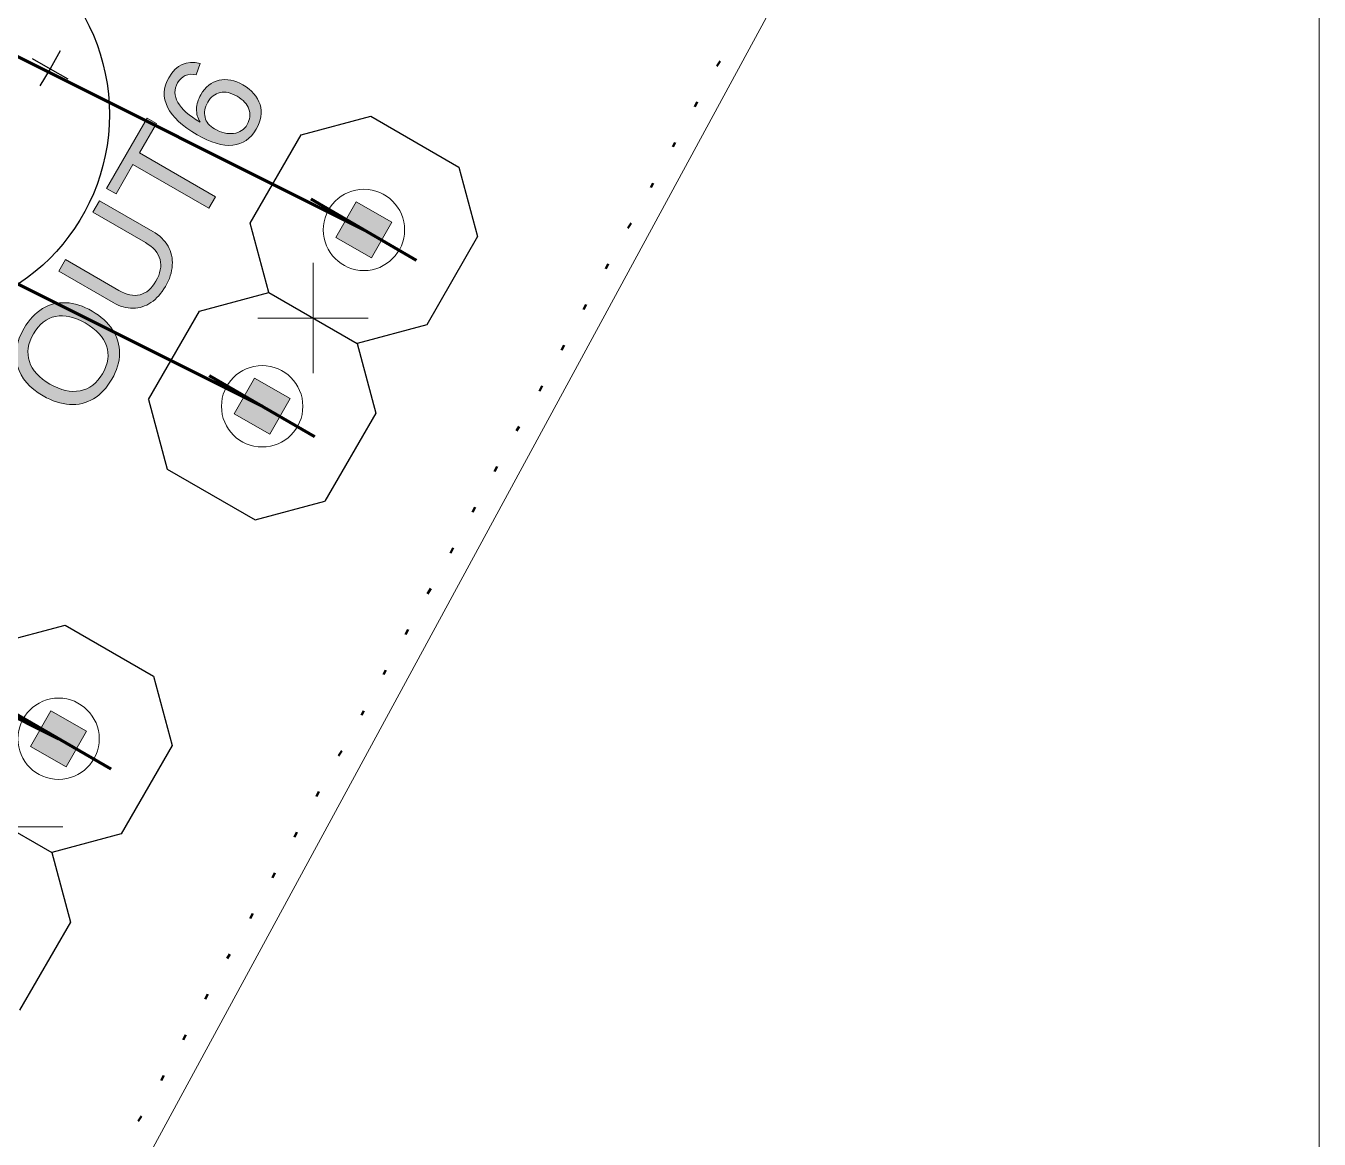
# Model space of a CAD drawing. Header units: millimetres. Extents: x 62.1 to 137.4, y 80.8 to 158.7.
# Drawn here: x 121.53 to 137.42, y 103.78 to 117.46 of the extents above; entities that cross this region are included whole.
import ezdxf

# ---------------------------------------------------------------- set-up
doc = ezdxf.new("R2010")
doc.units = ezdxf.units.MM
doc.header["$MEASUREMENT"] = 0
doc.layers.add('レイヤー 1', color=7, linetype='Continuous', lineweight=0)

# ---------------------------------------------------------------- blocks, each defined once
blk = doc.blocks.new('Block_42')
at = {"layer": 'レイヤー 1'}
h = blk.add_hatch(color=253, dxfattribs=at)
h.dxf.hatch_style = 2
edge = h.paths.add_edge_path()
edge.add_spline(control_points=[(122.262, 113.811), (122.131, 113.887), (122.01, 113.913), (121.898, 113.891), (121.786, 113.869), (121.695, 113.798), (121.626, 113.679), (121.557, 113.559), (121.54, 113.445), (121.576, 113.336), (121.611, 113.229), (121.695, 113.136), (121.828, 113.06), (121.96, 112.984), (122.084, 112.956), (122.199, 112.978), (122.314, 113), (122.406, 113.07), (122.474, 113.187), (122.544, 113.309), (122.56, 113.423), (122.523, 113.531), (122.486, 113.639), (122.399, 113.732), (122.262, 113.811)], knot_values=[0, 0, 0, 0, 1, 1, 1, 2, 2, 2, 3, 3, 3, 4, 4, 4, 5, 5, 5, 6, 6, 6, 7, 7, 7, 8, 8, 8, 8], degree=3, periodic=0)
edge = h.paths.add_edge_path()
edge.add_spline(control_points=[(122.346, 113.957), (122.456, 113.893), (122.54, 113.817), (122.598, 113.727), (122.656, 113.638), (122.685, 113.541), (122.684, 113.437), (122.683, 113.333), (122.651, 113.228), (122.59, 113.121), (122.527, 113.013), (122.452, 112.933), (122.363, 112.88), (122.274, 112.827), (122.177, 112.803), (122.07, 112.81), (121.964, 112.817), (121.855, 112.852), (121.745, 112.915), (121.577, 113.012), (121.472, 113.134), (121.43, 113.28), (121.389, 113.427), (121.416, 113.582), (121.51, 113.746), (121.572, 113.852), (121.647, 113.933), (121.735, 113.987), (121.822, 114.041), (121.918, 114.065), (122.023, 114.06), (122.128, 114.055), (122.235, 114.02), (122.346, 113.957)], knot_values=[0, 0, 0, 0, 1, 1, 1, 2, 2, 2, 3, 3, 3, 4, 4, 4, 5, 5, 5, 6, 6, 6, 7, 7, 7, 8, 8, 8, 9, 9, 9, 10, 10, 10, 11, 11, 11, 11], degree=3, periodic=0)
for points, knots in [([(122.346, 113.957), (122.456, 113.893), (122.54, 113.817), (122.598, 113.727), (122.656, 113.638), (122.685, 113.541), (122.684, 113.437), (122.683, 113.333), (122.651, 113.228), (122.59, 113.121), (122.527, 113.013), (122.452, 112.933), (122.363, 112.88), (122.274, 112.827), (122.177, 112.803), (122.07, 112.81), (121.964, 112.817), (121.855, 112.852), (121.745, 112.915), (121.577, 113.012), (121.472, 113.134), (121.43, 113.28), (121.389, 113.427), (121.416, 113.582), (121.51, 113.746), (121.572, 113.852), (121.647, 113.933), (121.735, 113.987), (121.822, 114.041), (121.918, 114.065), (122.023, 114.06), (122.128, 114.055), (122.235, 114.02), (122.346, 113.957)], [0, 0, 0, 0, 1, 1, 1, 2, 2, 2, 3, 3, 3, 4, 4, 4, 5, 5, 5, 6, 6, 6, 7, 7, 7, 8, 8, 8, 9, 9, 9, 10, 10, 10, 11, 11, 11, 11]), ([(122.262, 113.811), (122.131, 113.887), (122.01, 113.913), (121.898, 113.891), (121.786, 113.869), (121.695, 113.798), (121.626, 113.679), (121.557, 113.559), (121.54, 113.445), (121.576, 113.336), (121.611, 113.229), (121.695, 113.136), (121.828, 113.06), (121.96, 112.984), (122.084, 112.956), (122.199, 112.978), (122.314, 113), (122.406, 113.07), (122.474, 113.187), (122.544, 113.309), (122.56, 113.423), (122.523, 113.531), (122.486, 113.639), (122.399, 113.732), (122.262, 113.811)], [0, 0, 0, 0, 1, 1, 1, 2, 2, 2, 3, 3, 3, 4, 4, 4, 5, 5, 5, 6, 6, 6, 7, 7, 7, 8, 8, 8, 8])]:
    blk.add_open_spline(points, degree=3, knots=knots, dxfattribs=at)
blk = doc.blocks.new('Block_43')
at = {"layer": 'レイヤー 1'}
h = blk.add_hatch(color=253, dxfattribs=at)
h.dxf.hatch_style = 2
edge = h.paths.add_edge_path()
edge.add_spline(control_points=[(123.247, 114.26), (123.197, 114.174), (123.139, 114.108), (123.07, 114.062), (123.002, 114.016), (122.928, 113.993), (122.848, 113.991), (122.768, 113.991), (122.687, 114.014), (122.604, 114.062), (122.604, 114.062), (121.936, 114.447), (121.936, 114.447), (121.936, 114.447), (122.018, 114.59), (122.018, 114.59), (122.018, 114.59), (122.674, 114.211), (122.674, 114.211), (122.77, 114.155), (122.857, 114.138), (122.935, 114.158), (123.013, 114.178), (123.078, 114.234), (123.131, 114.325), (123.186, 114.42), (123.202, 114.508), (123.181, 114.59), (123.16, 114.672), (123.1, 114.742), (123.001, 114.799), (123.001, 114.799), (122.355, 115.172), (122.355, 115.172), (122.355, 115.172), (122.436, 115.314), (122.436, 115.314), (122.436, 115.314), (123.091, 114.936), (123.091, 114.936), (123.176, 114.887), (123.239, 114.826), (123.279, 114.755), (123.321, 114.683), (123.338, 114.605), (123.332, 114.521), (123.327, 114.436), (123.299, 114.349), (123.247, 114.26)], knot_values=[0, 0, 0, 0, 1, 1, 1, 2, 2, 2, 3, 3, 3, 4, 4, 4, 5, 5, 5, 6, 6, 6, 7, 7, 7, 8, 8, 8, 9, 9, 9, 10, 10, 10, 11, 11, 11, 12, 12, 12, 13, 13, 13, 14, 14, 14, 15, 15, 15, 16, 16, 16, 16], degree=3, periodic=0)
blk.add_open_spline([(123.247, 114.26), (123.197, 114.174), (123.139, 114.108), (123.07, 114.062), (123.002, 114.016), (122.928, 113.993), (122.848, 113.991), (122.768, 113.991), (122.687, 114.014), (122.604, 114.062), (122.604, 114.062), (121.936, 114.447), (121.936, 114.447), (121.936, 114.447), (122.018, 114.59), (122.018, 114.59), (122.018, 114.59), (122.674, 114.211), (122.674, 114.211), (122.77, 114.155), (122.857, 114.138), (122.935, 114.158), (123.013, 114.178), (123.078, 114.234), (123.131, 114.325), (123.186, 114.42), (123.202, 114.508), (123.181, 114.59), (123.16, 114.672), (123.1, 114.742), (123.001, 114.799), (123.001, 114.799), (122.355, 115.172), (122.355, 115.172), (122.355, 115.172), (122.436, 115.314), (122.436, 115.314), (122.436, 115.314), (123.091, 114.936), (123.091, 114.936), (123.176, 114.887), (123.239, 114.826), (123.279, 114.755), (123.321, 114.683), (123.338, 114.605), (123.332, 114.521), (123.327, 114.436), (123.299, 114.349), (123.247, 114.26)], degree=3, knots=[0, 0, 0, 0, 1, 1, 1, 2, 2, 2, 3, 3, 3, 4, 4, 4, 5, 5, 5, 6, 6, 6, 7, 7, 7, 8, 8, 8, 9, 9, 9, 10, 10, 10, 11, 11, 11, 12, 12, 12, 13, 13, 13, 14, 14, 14, 15, 15, 15, 16, 16, 16, 16], dxfattribs=at)
blk = doc.blocks.new('Block_44')
at = {"layer": 'レイヤー 1'}
h = blk.add_hatch(color=253, dxfattribs=at)
h.dxf.hatch_style = 2
edge = h.paths.add_edge_path()
edge.add_spline(control_points=[(122.93, 115.901), (122.93, 115.901), (123.864, 115.362), (123.864, 115.362), (123.864, 115.362), (123.782, 115.22), (123.782, 115.22), (123.782, 115.22), (122.848, 115.759), (122.848, 115.759), (122.848, 115.759), (122.64, 115.399), (122.64, 115.399), (122.64, 115.399), (122.524, 115.465), (122.524, 115.465), (122.524, 115.465), (123.022, 116.328), (123.022, 116.328), (123.022, 116.328), (123.138, 116.261), (123.138, 116.261), (123.138, 116.261), (122.93, 115.901), (122.93, 115.901)], knot_values=[0, 0, 0, 0, 1, 1, 1, 2, 2, 2, 3, 3, 3, 4, 4, 4, 5, 5, 5, 6, 6, 6, 7, 7, 7, 8, 8, 8, 8], degree=3, periodic=0)
blk.add_open_spline([(122.93, 115.901), (122.93, 115.901), (123.864, 115.362), (123.864, 115.362), (123.864, 115.362), (123.782, 115.22), (123.782, 115.22), (123.782, 115.22), (122.848, 115.759), (122.848, 115.759), (122.848, 115.759), (122.64, 115.399), (122.64, 115.399), (122.64, 115.399), (122.524, 115.465), (122.524, 115.465), (122.524, 115.465), (123.022, 116.328), (123.022, 116.328), (123.022, 116.328), (123.138, 116.261), (123.138, 116.261), (123.138, 116.261), (122.93, 115.901), (122.93, 115.901)], degree=3, knots=[0, 0, 0, 0, 1, 1, 1, 2, 2, 2, 3, 3, 3, 4, 4, 4, 5, 5, 5, 6, 6, 6, 7, 7, 7, 8, 8, 8, 8], dxfattribs=at)
blk = doc.blocks.new('Block_45')
at = {"layer": 'レイヤー 1'}
h = blk.add_hatch(color=253, dxfattribs=at)
h.dxf.hatch_style = 2
edge = h.paths.add_edge_path()
edge.add_spline(control_points=[(124.127, 116.597), (124.05, 116.641), (123.981, 116.656), (123.919, 116.643), (123.856, 116.629), (123.805, 116.59), (123.767, 116.523), (123.731, 116.46), (123.72, 116.399), (123.734, 116.339), (123.748, 116.28), (123.787, 116.232), (123.852, 116.195), (123.932, 116.148), (124.011, 116.13), (124.085, 116.14), (124.16, 116.15), (124.216, 116.187), (124.252, 116.249), (124.289, 116.314), (124.296, 116.377), (124.274, 116.439), (124.252, 116.5), (124.203, 116.553), (124.127, 116.597)], knot_values=[0, 0, 0, 0, 1, 1, 1, 2, 2, 2, 3, 3, 3, 4, 4, 4, 5, 5, 5, 6, 6, 6, 7, 7, 7, 8, 8, 8, 8], degree=3, periodic=0)
edge = h.paths.add_edge_path()
edge.add_spline(control_points=[(124.199, 116.737), (124.31, 116.673), (124.38, 116.592), (124.41, 116.495), (124.439, 116.398), (124.423, 116.297), (124.362, 116.191), (124.294, 116.073), (124.198, 116.008), (124.074, 115.996), (123.95, 115.984), (123.804, 116.027), (123.636, 116.124), (123.454, 116.229), (123.333, 116.342), (123.274, 116.463), (123.214, 116.584), (123.219, 116.705), (123.288, 116.825), (123.38, 116.983), (123.508, 117.042), (123.674, 117.001), (123.674, 117.001), (123.624, 116.86), (123.624, 116.86), (123.523, 116.883), (123.447, 116.85), (123.396, 116.761), (123.352, 116.684), (123.353, 116.604), (123.4, 116.521), (123.447, 116.438), (123.538, 116.358), (123.673, 116.28), (123.642, 116.331), (123.628, 116.384), (123.63, 116.442), (123.631, 116.5), (123.649, 116.558), (123.682, 116.615), (123.738, 116.712), (123.813, 116.771), (123.906, 116.793), (123.999, 116.815), (124.097, 116.796), (124.199, 116.737)], knot_values=[0, 0, 0, 0, 1, 1, 1, 2, 2, 2, 3, 3, 3, 4, 4, 4, 5, 5, 5, 6, 6, 6, 7, 7, 7, 8, 8, 8, 9, 9, 9, 10, 10, 10, 11, 11, 11, 12, 12, 12, 13, 13, 13, 14, 14, 14, 15, 15, 15, 15], degree=3, periodic=0)
for points, knots in [([(124.199, 116.737), (124.31, 116.673), (124.38, 116.592), (124.41, 116.495), (124.439, 116.398), (124.423, 116.297), (124.362, 116.191), (124.294, 116.073), (124.198, 116.008), (124.074, 115.996), (123.95, 115.984), (123.804, 116.027), (123.636, 116.124), (123.454, 116.229), (123.333, 116.342), (123.274, 116.463), (123.214, 116.584), (123.219, 116.705), (123.288, 116.825), (123.38, 116.983), (123.508, 117.042), (123.674, 117.001), (123.674, 117.001), (123.624, 116.86), (123.624, 116.86), (123.523, 116.883), (123.447, 116.85), (123.396, 116.761), (123.352, 116.684), (123.353, 116.604), (123.4, 116.521), (123.447, 116.438), (123.538, 116.358), (123.673, 116.28), (123.642, 116.331), (123.628, 116.384), (123.63, 116.442), (123.631, 116.5), (123.649, 116.558), (123.682, 116.615), (123.738, 116.712), (123.813, 116.771), (123.906, 116.793), (123.999, 116.815), (124.097, 116.796), (124.199, 116.737)], [0, 0, 0, 0, 1, 1, 1, 2, 2, 2, 3, 3, 3, 4, 4, 4, 5, 5, 5, 6, 6, 6, 7, 7, 7, 8, 8, 8, 9, 9, 9, 10, 10, 10, 11, 11, 11, 12, 12, 12, 13, 13, 13, 14, 14, 14, 15, 15, 15, 15]), ([(124.127, 116.597), (124.05, 116.641), (123.981, 116.656), (123.919, 116.643), (123.856, 116.629), (123.805, 116.59), (123.767, 116.523), (123.731, 116.46), (123.72, 116.399), (123.734, 116.339), (123.748, 116.28), (123.787, 116.232), (123.852, 116.195), (123.932, 116.148), (124.011, 116.13), (124.085, 116.14), (124.16, 116.15), (124.216, 116.187), (124.252, 116.249), (124.289, 116.314), (124.296, 116.377), (124.274, 116.439), (124.252, 116.5), (124.203, 116.553), (124.127, 116.597)], [0, 0, 0, 0, 1, 1, 1, 2, 2, 2, 3, 3, 3, 4, 4, 4, 5, 5, 5, 6, 6, 6, 7, 7, 7, 8, 8, 8, 8])]:
    blk.add_open_spline(points, degree=3, knots=knots, dxfattribs=at)

msp = doc.modelspace()

# ---------------------------------------------------------------- hatches: boundary and pattern name
at = {"layer": 'レイヤー 1'}
h = msp.add_hatch(color=253, dxfattribs=at)
h.dxf.hatch_style = 2
h.paths.add_polyline_path([(126.03, 115.049), (125.78, 114.611), (125.342, 114.862), (125.593, 115.299)])
h = msp.add_hatch(color=253, dxfattribs=at)
h.dxf.hatch_style = 2
h.paths.add_polyline_path([(124.779, 112.881), (124.529, 112.443), (124.092, 112.693), (124.342, 113.131)])
h = msp.add_hatch(color=253, dxfattribs=at)
h.dxf.hatch_style = 2
h.paths.add_polyline_path([(122.278, 108.795), (122.028, 108.357), (121.59, 108.607), (121.84, 109.045)])

# ---------------------------------------------------------------- linework, layer by layer
at = {"layer": 'レイヤー 1', "color": 7, "lineweight": 9}
msp.add_line((137.215, 129.695), (115.054, 88.864), dxfattribs=at)
at = {"layer": 'レイヤー 1', "color": 140, "lineweight": 211}
for p, q in [((120.683, 117.457), (125.686, 114.955)), ((119.432, 115.289), (124.436, 112.787)), ((116.93, 111.203), (121.934, 108.701))]:
    msp.add_line(p, q, dxfattribs=at)
at = {"layer": 'レイヤー 1', "color": 253, "lineweight": 30}
for p, q in [((121.955, 117.155), (121.83, 116.936)), ((121.611, 117.061), (121.83, 116.936)), ((121.83, 116.936), (121.704, 116.727)), ((121.83, 116.936), (122.048, 116.811)), ((124.915, 116.123), (125.77, 116.352)), ((125.77, 116.352), (126.854, 115.727)), ((124.29, 115.039), (124.915, 116.123)), ((126.854, 115.727), (127.083, 114.872)), ((124.519, 114.184), (124.29, 115.039)), ((127.083, 114.872), (126.458, 113.788)), ((123.664, 113.955), (124.519, 114.184)), ((124.519, 114.184), (125.603, 113.559)), ((123.039, 112.871), (123.664, 113.955)), ((126.458, 113.788), (125.603, 113.559)), ((125.603, 113.559), (125.832, 112.704)), ((123.039, 112.871), (123.268, 112.016)), ((125.832, 112.704), (125.207, 111.62)), ((123.268, 112.016), (124.352, 111.39)), ((124.352, 111.39), (125.207, 111.62)), ((121.162, 109.869), (122.017, 110.098)), ((122.017, 110.098), (123.101, 109.472)), ((123.101, 109.472), (123.331, 108.618)), ((123.331, 108.618), (122.705, 107.534)), ((120.766, 107.93), (121.85, 107.304)), ((122.705, 107.534), (121.85, 107.304)), ((121.85, 107.304), (122.08, 106.449)), ((122.08, 106.449), (121.454, 105.365))]:
    msp.add_line(p, q, dxfattribs=at)
at = {"layer": 'レイヤー 1', "color": 140, "lineweight": 50}
for p, q in [((130.064, 117.03), (130.023, 116.967)), ((129.783, 116.529), (129.752, 116.467)), ((129.512, 116.029), (129.481, 115.977)), ((129.241, 115.529), (129.21, 115.477)), ((128.97, 115.039), (128.928, 114.976)), ((128.688, 114.538), (128.657, 114.476)), ((128.417, 114.038), (128.386, 113.976)), ((128.146, 113.538), (128.115, 113.475)), ((127.875, 113.037), (127.844, 112.975)), ((127.594, 112.537), (127.563, 112.485)), ((127.323, 112.047), (127.292, 111.985)), ((127.052, 111.547), (127.021, 111.484)), ((126.781, 111.046), (126.75, 110.984)), ((126.51, 110.546), (126.468, 110.484)), ((126.228, 110.046), (126.197, 109.983)), ((125.957, 109.545), (125.926, 109.493)), ((125.686, 109.045), (125.655, 108.993)), ((125.415, 108.555), (125.374, 108.493)), ((125.134, 108.055), (125.103, 107.992)), ((124.863, 107.554), (124.832, 107.492)), ((124.592, 107.054), (124.561, 106.992)), ((124.321, 106.554), (124.29, 106.491)), ((124.039, 106.053), (124.008, 106.001)), ((123.768, 105.563), (123.737, 105.501)), ((123.497, 105.063), (123.466, 105.001)), ((123.226, 104.563), (123.195, 104.5)), ((122.955, 104.062), (122.914, 104))]:
    msp.add_line(p, q, dxfattribs=at)
at = {"layer": 'レイヤー 1', "color": 122, "lineweight": 211}
for p, q in [((126.333, 114.58), (125.04, 115.331)), ((126.333, 114.58), (125.04, 115.331)), ((125.082, 112.412), (123.789, 113.162)), ((125.082, 112.412), (123.789, 113.162)), ((122.58, 108.326), (121.287, 109.076)), ((122.58, 108.326), (121.287, 109.076))]:
    msp.add_line(p, q, dxfattribs=at)
at = {"layer": 'レイヤー 1', "color": 62, "lineweight": 0}
for p, q in [((125.061, 113.194), (125.061, 114.549)), ((124.383, 113.871), (125.738, 113.871)), ((120.641, 107.617), (121.986, 107.617))]:
    msp.add_line(p, q, dxfattribs=at)
at = {"layer": 'レイヤー 1'}
for points in [[(62.424, 158.663), (137.424, 158.663), (137.424, 80.765), (62.424, 80.765)], [(126.03, 115.049), (125.78, 114.611), (125.342, 114.862), (125.593, 115.299)], [(124.779, 112.881), (124.529, 112.443), (124.092, 112.693), (124.342, 113.131)], [(122.278, 108.795), (122.028, 108.357), (121.59, 108.607), (121.84, 109.045)]]:
    msp.add_lwpolyline(points, close=True, dxfattribs=at)
at = {"layer": 'レイヤー 1', "color": 253, "lineweight": 0}
for points in [[(126.03, 115.049), (125.78, 114.611), (125.342, 114.862), (125.593, 115.299)], [(124.779, 112.881), (124.529, 112.443), (124.092, 112.693), (124.342, 113.131)], [(122.278, 108.795), (122.028, 108.357), (121.59, 108.607), (121.84, 109.045)]]:
    msp.add_lwpolyline(points, close=True, dxfattribs=at)
at = {"layer": 'レイヤー 1', "color": 253, "lineweight": 30}
msp.add_circle((120.057, 116.373), 2.502, dxfattribs=at)
at = {"layer": 'レイヤー 1'}
for centre in [(125.686, 114.955), (125.686, 114.955), (124.436, 112.787), (124.436, 112.787), (121.934, 108.701), (121.934, 108.701)]:
    msp.add_circle(centre, 0.5, dxfattribs=at)
at = {"layer": 'レイヤー 1', "color": 7, "lineweight": 0}
for centre in [(125.686, 114.955), (125.686, 114.955), (124.436, 112.787), (124.436, 112.787), (121.934, 108.701), (121.934, 108.701)]:
    msp.add_circle(centre, 0.5, dxfattribs=at)

# ---------------------------------------------------------------- block references
at = {"layer": 'レイヤー 1'}
for name in ['Block_45', 'Block_44', 'Block_43', 'Block_42']:
    msp.add_blockref(name, (0, 0), dxfattribs=at)

doc.saveas('drawing.dxf')
